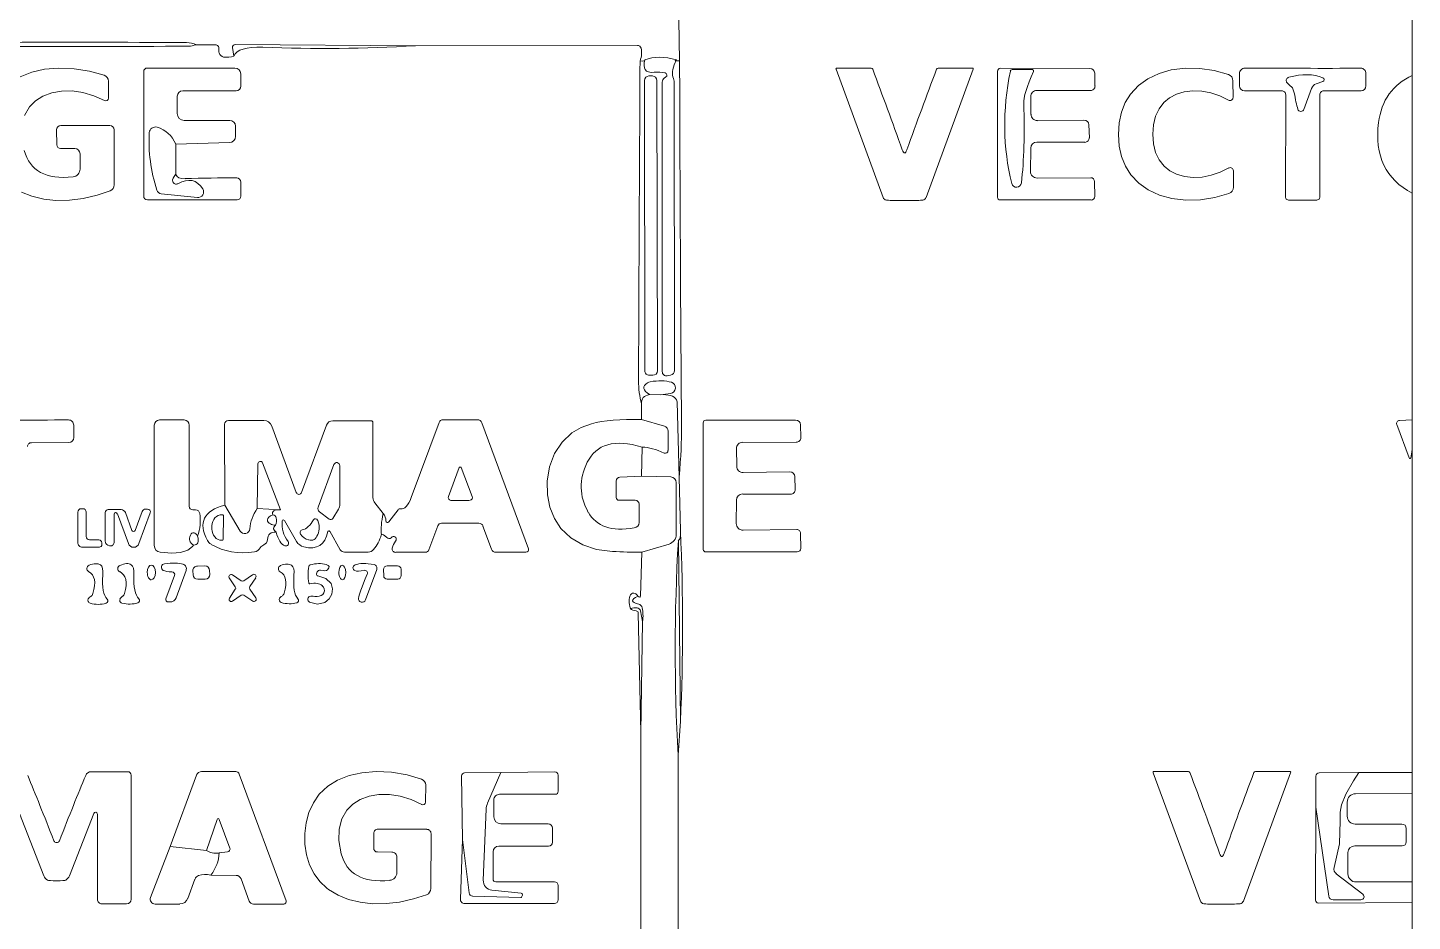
# Model space of a CAD drawing. Extents: x 0 to 650, y 0 to 488.
# Drawn here: x 410 to 650, y 143 to 298 of the extents above; entities that cross this region are included whole.
import ezdxf

# ---------------------------------------------------------------- set-up
doc = ezdxf.new("R2010")
doc.units = 0
doc.linetypes.add('Solid', pattern=[0])
doc.layers.add('Layer 1', color=7, linetype='Solid', lineweight=0)

msp = doc.modelspace()

# ---------------------------------------------------------------- linework, layer by layer
at = {"layer": 'Layer 1', "color": 7, "linetype": 'Solid', "lineweight": 0}
for p, q in [((650, 329.24), (650, 289.7)), ((650, 269.26), (650, 229.98)), ((650, 224.82), (650, 168.81)), ((650, 165.19), (650, 149.84)), ((650, 146.26), (650, 107.71))]:
    msp.add_line(p, q, dxfattribs=at)
at = {"layer": 'Layer 1', "color": 8, "linetype": 'Solid', "lineweight": 0}
for p, q in [((523, 292.23), (522.82, 302.97)), ((442.52, 295.02), (439.23, 295.02)), ((515.68, 294.9), (477.24, 294.83)), ((650, 289.7), (650, 269.26)), ((519.66, 234.32), (517.78, 234.36)), ((516.4, 232.74), (516.38, 230.03)), ((650, 229.98), (650, 224.82)), ((516.41, 220.2), (516.52, 225.25)), ((523.15, 210.7), (522.95, 220.01)), ((523.15, 177.72), (522.78, 209.05)), ((516.44, 207.01), (516.23, 199.37)), ((516.59, 195.01), (516.23, 196.83)), ((516.25, 175.77), (516.31, 125.47)), ((522.77, 127.4), (522.74, 171.82)), ((650, 168.81), (650, 165.19)), ((650, 149.84), (650, 146.26))]:
    msp.add_line(p, q, dxfattribs=at)
at = {"layer": 'Layer 1', "color": 250, "linetype": 'Solid', "lineweight": 0}
for p, q in [((445.5, 294.52), (445.74, 293.01)), ((477.24, 294.83), (445.97, 295.06)), ((628.21, 288.51), (628.66, 288.07)), ((628.66, 288.07), (629.22, 287.55)), ((633.33, 288.22), (634.48, 288.64)), ((629.22, 287.55), (629.55, 286.68)), ((631.21, 283.8), (632.55, 287.44)), ((522.95, 220.01), (522.56, 233.09)), ((516.25, 175.77), (516.59, 195.01))]:
    msp.add_line(p, q, dxfattribs=at)
at = {"layer": 'Layer 1', "color": 9, "linetype": 'Solid', "lineweight": 0}
for p, q in [((412.89, 290.76), (410.7, 290.26)), ((415.35, 290.97), (412.89, 290.76)), ((418.03, 290.86), (415.35, 290.97)), ((420.73, 290.42), (418.03, 290.86)), ((423.26, 289.71), (420.73, 290.42)), ((445.92, 290.97), (430.73, 290.97)), ((550.11, 290.76), (558.27, 268.54)), ((556.2, 290.96), (550.24, 290.96)), ((565.71, 268.54), (573.9, 290.75)), ((573.77, 290.95), (567.8, 290.95)), ((578.12, 290.44), (578.1, 268.55)), ((594.11, 290.91), (578.6, 290.92)), ((608.23, 290.63), (606.11, 290.02)), ((610.67, 290.94), (608.23, 290.63)), ((613.17, 290.9), (610.67, 290.94)), ((615.68, 290.53), (613.17, 290.9)), ((618.12, 289.86), (615.68, 290.53)), ((410.7, 290.26), (408.67, 289.44)), ((423.99, 285.74), (423.98, 288.71)), ((430.11, 290.35), (430.11, 268.75)), ((446.93, 287.84), (446.93, 289.97)), ((595, 287.87), (594.96, 290.08)), ((604.16, 289.1), (602.53, 287.93)), ((606.11, 290.02), (604.16, 289.1)), ((618.94, 285.89), (618.92, 288.72)), ((620.05, 290.06), (620.05, 287.88)), ((641.97, 287.86), (641.97, 290.04)), ((411.34, 285.3), (412.61, 286.11)), ((412.61, 286.11), (414.17, 286.69)), ((414.17, 286.69), (415.88, 286.98)), ((415.88, 286.98), (417.7, 286.99)), ((417.7, 286.99), (419.58, 286.71)), ((419.58, 286.71), (421.46, 286.15)), ((421.46, 286.15), (423.3, 285.32)), ((435.93, 283.06), (435.93, 286.07)), ((436.89, 287.04), (446.12, 287.04)), ((583.9, 282.94), (583.88, 286.01)), ((584.92, 287.07), (594.21, 287.07)), ((601.16, 286.44), (600.25, 284.97)), ((602.53, 287.93), (601.16, 286.44)), ((606.93, 284.99), (607.94, 285.82)), ((607.94, 285.82), (609.1, 286.43)), ((609.1, 286.43), (610.47, 286.84)), ((610.47, 286.84), (611.94, 287.01)), ((611.94, 287.01), (613.5, 286.95)), ((613.5, 286.95), (615.08, 286.65)), ((615.08, 286.65), (616.64, 286.14)), ((616.64, 286.14), (618.14, 285.41)), ((620.9, 287.03), (627.38, 287.02)), ((628.06, 286.33), (628.03, 268.54)), ((633.96, 268.54), (633.96, 286.33)), ((634.64, 287.01), (641.12, 287.01)), ((409.47, 282.74), (410.3, 284.22)), ((410.3, 284.22), (411.34, 285.3)), ((599.58, 283.29), (599.19, 281.48)), ((600.25, 284.97), (599.58, 283.29)), ((605.49, 282.61), (606.11, 283.92)), ((606.11, 283.92), (606.93, 284.99)), ((424.24, 281), (415.76, 280.98)), ((445.02, 281.88), (437.11, 281.88)), ((446.03, 279.13), (446.03, 280.88)), ((593.09, 281.95), (585.03, 281.84)), ((594.02, 278.89), (593.95, 281.14)), ((599.19, 281.48), (599.06, 279.46)), ((605.01, 279.48), (605.13, 281.15)), ((605.13, 281.15), (605.49, 282.61)), ((415.02, 280.23), (415.03, 277.66)), ((425, 270.71), (424.97, 280.29)), ((599.06, 279.46), (599.2, 277.44)), ((605.14, 277.8), (605.01, 279.48)), ((415.69, 277.01), (418.17, 277.01)), ((419.08, 276.11), (419.09, 273.45)), ((435.65, 272.51), (435.68, 277.75)), ((435.68, 277.75), (444.99, 278.05)), ((583.82, 273.04), (583.86, 277.07)), ((584.93, 278.13), (593.23, 278.09)), ((599.2, 277.44), (599.61, 275.63)), ((605.51, 276.35), (605.14, 277.8)), ((606.14, 275.04), (605.51, 276.35)), ((599.61, 275.63), (600.29, 273.94)), ((600.29, 273.94), (601.21, 272.48)), ((606.97, 273.98), (606.14, 275.04)), ((607.99, 273.16), (606.97, 273.98)), ((618.18, 273.64), (616.69, 272.9)), ((446.95, 268.75), (446.95, 271.21)), ((594.27, 271.95), (584.98, 271.88)), ((594.96, 268.71), (594.94, 271.3)), ((601.21, 272.48), (602.59, 271.01)), ((609.15, 272.56), (607.99, 273.16)), ((610.52, 272.15), (609.15, 272.56)), ((612, 271.99), (610.52, 272.15)), ((613.55, 272.07), (612, 271.99)), ((615.13, 272.38), (613.55, 272.07)), ((616.69, 272.9), (615.13, 272.38)), ((618.99, 270.33), (618.98, 273.17)), ((408.94, 269.44), (410.74, 268.73)), ((419.59, 268.35), (422.02, 268.9)), ((422.02, 268.9), (424.28, 269.65)), ((602.59, 271.01), (604.23, 269.84)), ((604.23, 269.84), (606.18, 268.94)), ((606.18, 268.94), (608.32, 268.35)), ((615.76, 268.5), (618.19, 269.19)), ((410.74, 268.73), (412.78, 268.25)), ((412.78, 268.25), (414.88, 268.03)), ((414.88, 268.03), (417.25, 268.06)), ((417.25, 268.06), (419.59, 268.35)), ((430.75, 268.11), (446.31, 268.11)), ((578.54, 268.11), (594.34, 268.09)), ((608.32, 268.35), (610.75, 268.06)), ((610.75, 268.06), (613.26, 268.11)), ((613.26, 268.11), (615.76, 268.5)), ((417.99, 226.88), (417.98, 229.07)), ((431.94, 229.04), (431.94, 208.19)), ((437.11, 229.95), (432.85, 229.95)), ((438, 214.98), (438, 229.06)), ((444.13, 229.2), (444.18, 215.18)), ((450.91, 229.87), (444.79, 229.87)), ((456.56, 217.37), (452.31, 228.9)), ((461.77, 229.04), (457.47, 217.37)), ((469.51, 229.81), (462.88, 229.81)), ((469.85, 216.48), (469.85, 229.47)), ((481.31, 229.53), (476.47, 216.51)), ((487.92, 229.99), (481.98, 229.99)), ((496.78, 207.6), (488.72, 229.43)), ((505.93, 228.64), (504.34, 227.7)), ((507.73, 229.3), (505.93, 228.64)), ((527.09, 229.43), (527.1, 207.51)), ((543.11, 229.94), (527.57, 229.92)), ((544, 226.89), (543.95, 229.1)), ((647.29, 229.15), (649.43, 223.36)), ((650, 229.98), (647.76, 229.86)), ((410.63, 226.01), (417.14, 226.02)), ((502.63, 226.09), (501.33, 224.11)), ((504.34, 227.7), (502.63, 226.09)), ((533.91, 226.07), (543.21, 226.09)), ((501.33, 224.11), (500.46, 221.83)), ((532.89, 221.93), (532.86, 225.01)), ((449.9, 222.35), (449.8, 214.58)), ((453.8, 214.36), (450.72, 222.5)), ((463.07, 222.2), (460.36, 214.84)), ((464.11, 215.31), (464.11, 222.02)), ((484.8, 221.73), (482.94, 216.67)), ((487.07, 216.69), (485.15, 221.73)), ((500.46, 221.83), (500.07, 219.31)), ((542.09, 220.96), (534.02, 220.83)), ((500.07, 219.31), (500.11, 216.96)), ((512, 216.52), (512, 219.35)), ((512.64, 220.02), (516.41, 220.2)), ((543.03, 217.89), (542.96, 220.14)), ((500.11, 216.96), (500.52, 214.82)), ((515.32, 216.02), (512.51, 216.02)), ((532.82, 212.01), (532.86, 216.05)), ((533.93, 217.11), (542.25, 217.09)), ((418.68, 213.98), (418.68, 208.69)), ((419.59, 214.56), (419.26, 214.56)), ((420.13, 209.77), (420.13, 214.01)), ((423.43, 213.88), (423.43, 208.94)), ((426.18, 214.41), (423.96, 214.41)), ((425.54, 213.69), (427.45, 208.51)), ((428.07, 210.81), (426.93, 213.88)), ((429.84, 214.06), (428.65, 210.81)), ((429.29, 208.51), (431.25, 213.83)), ((430.78, 214.51), (430.48, 214.51)), ((439.1, 214.36), (438.62, 214.36)), ((453.8, 214.36), (449.8, 214.58)), ((460.59, 214.03), (462.24, 212.75)), ((462.88, 212.87), (463.88, 214.49)), ((471.64, 213.75), (470.17, 215.57)), ((474.2, 214.37), (472.59, 212.28)), ((500.52, 214.82), (501.31, 212.84)), ((515.97, 212.19), (515.97, 215.37)), ((424.97, 208.7), (424.97, 213.59)), ((441.94, 211.61), (441.94, 211.03)), ((443.77, 213.52), (443.7, 213.52)), ((443.9, 209.25), (443.94, 213.35)), ((454.51, 212.51), (456.62, 208.86)), ((479.55, 207.44), (481.08, 211.6)), ((481.73, 212.05), (488.2, 212.05)), ((488.92, 211.55), (490.4, 207.55)), ((501.31, 212.84), (502.44, 211.12)), ((422.34, 209.17), (420.73, 209.17)), ((443.66, 209.08), (443.73, 209.08)), ((462.35, 210.64), (464.19, 207.45)), ((502.44, 211.12), (504.13, 209.51)), ((504.13, 209.51), (506.2, 208.29)), ((543.29, 210.94), (533.99, 210.86)), ((544, 207.69), (543.97, 210.29)), ((419.47, 207.9), (422.42, 207.9)), ((422.86, 208.34), (422.86, 208.65)), ((423.91, 208.25), (424.17, 208.15)), ((432.99, 207.02), (435, 206.87)), ((435, 206.87), (436.51, 206.96)), ((436.51, 206.96), (437.74, 207.35)), ((437.74, 207.35), (438.56, 207.99)), ((438.56, 207.99), (438.74, 208.24)), ((464.89, 207.05), (469.04, 207.05)), ((473.79, 207), (478.91, 207)), ((491.18, 207.01), (496.37, 207.01)), ((506.2, 208.29), (508.62, 207.49)), ((508.62, 207.49), (511.35, 207.14)), ((527.54, 207.07), (543.37, 207.07)), ((440.73, 204.64), (439.43, 204.62)), ((468.55, 198.74), (470.51, 204.05)), ((471.69, 204.03), (471.71, 202.93)), ((474.11, 204.66), (472.29, 204.64)), ((474.73, 202.97), (474.71, 204.07)), ((435.46, 202.96), (433.97, 198.92)), ((435.72, 199.13), (437.46, 203.86)), ((438.64, 203.8), (438.66, 203.1)), ((439.47, 202.32), (440.77, 202.34)), ((441.56, 203.16), (441.54, 203.86)), ((444.94, 202.55), (445.99, 201.03)), ((447.01, 202.07), (445.48, 203.1)), ((448.97, 203.12), (447.45, 202.07)), ((448.49, 201.05), (449.52, 202.58)), ((460.07, 203.29), (460.18, 203.59)), ((461.69, 202.49), (460.31, 202.9)), ((462.6, 201.59), (461.69, 202.49)), ((472.31, 202.34), (474.13, 202.36)), ((445.99, 200.59), (444.96, 199.06)), ((445.51, 198.52), (447.03, 199.57)), ((447.47, 199.57), (449, 198.54)), ((449.54, 199.09), (448.49, 200.61)), ((462.28, 198.91), (462.74, 199.75)), ((462.86, 200.69), (462.6, 201.59)), ((462.74, 199.75), (462.86, 200.69)), ((434.34, 198.39), (434.66, 198.39)), ((458.87, 198.35), (460.24, 198.01)), ((460.24, 198.01), (461.52, 198.29)), ((461.52, 198.29), (462.28, 198.91)), ((522.74, 171.82), (523.15, 177.72)), ((427.34, 168.96), (421.02, 168.96)), ((427.95, 146.85), (427.95, 168.36)), ((439.28, 168.39), (434.68, 155.97)), ((446.05, 168.99), (440.15, 168.99)), ((454.78, 146.6), (446.67, 168.56)), ((465.74, 168.31), (463.71, 167.51)), ((467.93, 168.79), (465.74, 168.31)), ((470.39, 168.99), (467.93, 168.79)), ((473.07, 168.86), (470.39, 168.99)), ((475.76, 168.4), (473.07, 168.86)), ((478.27, 167.68), (475.76, 168.4)), ((485.22, 168.23), (485.34, 157.21)), ((492.04, 168.83), (485.74, 168.76)), ((501.37, 168.93), (492.04, 168.83)), ((501.96, 165.57), (501.96, 168.34)), ((605.09, 168.78), (613.28, 146.54)), ((611.19, 168.98), (605.22, 168.98)), ((620.72, 146.54), (628.91, 168.78)), ((628.78, 168.98), (622.8, 168.98)), ((633.3, 168.2), (633.28, 162.83)), ((640.76, 168.83), (633.83, 168.74)), ((650, 168.81), (640.76, 168.83)), ((462.01, 166.44), (460.54, 165.05)), ((463.71, 167.51), (462.01, 166.44)), ((478.98, 163.7), (478.99, 166.66)), ((459.52, 163.59), (458.73, 161.86)), ((460.54, 165.05), (459.52, 163.59)), ((465.3, 162.29), (466.35, 163.35)), ((466.35, 163.35), (467.62, 164.16)), ((467.62, 164.16), (469.18, 164.72)), ((469.18, 164.72), (470.89, 165)), ((470.89, 165), (472.71, 164.99)), ((472.71, 164.99), (474.58, 164.7)), ((474.58, 164.7), (476.45, 164.13)), ((476.45, 164.13), (478.29, 163.29)), ((490.79, 161.14), (490.79, 164.04)), ((491.8, 165.05), (501.44, 165.05)), ((638.72, 163.68), (638.72, 161.26)), ((650, 165.19), (640.16, 165.13)), ((408.6, 161.72), (412.81, 150.9)), ((417.23, 150.9), (421.45, 161.72)), ((422.08, 161.6), (422.08, 146.83)), ((458.73, 161.86), (458.25, 160.1)), ((464, 159.01), (464.46, 160.81)), ((464.46, 160.81), (465.3, 162.29)), ((633.28, 162.83), (633.22, 146.69)), ((442.83, 160.69), (440.99, 155.31)), ((445.04, 155.73), (443.21, 160.7)), ((458.25, 160.1), (458.02, 158.25)), ((463.96, 157.02), (464, 159.01)), ((479.2, 158.97), (470.73, 159.01)), ((500.23, 159.93), (492.01, 159.93)), ((500.97, 156.73), (500.97, 159.19)), ((640.09, 159.89), (648.2, 159.89)), ((648.96, 159.13), (648.96, 156.81)), ((458.02, 158.25), (458.05, 156.37)), ((458.05, 156.37), (458.34, 154.52)), ((464.36, 154.74), (463.96, 157.02)), ((469.99, 158.27), (469.97, 155.7)), ((479.87, 148.69), (479.91, 158.25)), ((485.34, 157.21), (485, 146.87)), ((491.64, 156.07), (500.3, 156.07)), ((648.25, 156.1), (640.02, 156.1)), ((434.68, 155.97), (431.3, 147.15)), ((443.21, 154.87), (444.64, 155.06)), ((458.34, 154.52), (458.87, 152.83)), ((470.63, 155.04), (473.1, 155.03)), ((474, 154.12), (473.99, 151.46)), ((490.66, 150.36), (490.66, 155.09)), ((638.85, 154.93), (638.85, 151.24)), ((458.87, 152.83), (459.65, 151.26)), ((459.65, 151.26), (460.63, 149.93)), ((437.77, 147), (439, 150.34)), ((441.76, 151.04), (446.15, 150.98)), ((446.98, 150.39), (448.4, 146.53)), ((460.63, 149.93), (461.85, 148.77)), ((501.33, 149.86), (491.16, 149.86)), ((501.95, 146.74), (501.95, 149.24)), ((640.25, 149.84), (650, 149.84)), ((461.85, 148.77), (462.16, 148.53)), ((462.16, 148.53), (463.83, 147.54)), ((463.83, 147.54), (465.63, 146.81)), ((465.63, 146.81), (467.65, 146.32)), ((474.46, 146.36), (476.88, 146.9)), ((476.88, 146.9), (479.15, 147.63)), ((422.86, 146.04), (427.14, 146.04)), ((432.08, 146.02), (436.36, 146.02)), ((449.16, 146.01), (454.37, 146.01)), ((467.65, 146.32), (469.75, 146.08)), ((469.75, 146.08), (472.12, 146.09)), ((472.12, 146.09), (474.46, 146.36)), ((485.74, 146.11), (501.32, 146.11)), ((633.73, 146.18), (650, 146.26))]:
    msp.add_line(p, q, dxfattribs=at)
at = {"layer": 'Layer 1', "color": 251, "linetype": 'Solid', "lineweight": 0}
for p, q in [((584.15, 290.69), (580.62, 290.69)), ((433.15, 269.18), (439.42, 268.53)), ((446.84, 210.69), (444.18, 215.18)), ((489.72, 163.53), (492.04, 168.83)), ((639.83, 167.37), (640.76, 168.83)), ((638.45, 165.09), (639.83, 167.37)), ((637.51, 161.93), (637.73, 163.22)), ((637.73, 163.22), (638.45, 165.09)), ((488.96, 150.16), (489.47, 162.45)), ((633.28, 162.83), (635.53, 147.38)), ((637.48, 160.44), (637.51, 161.93)), ((637.37, 156.48), (637.48, 160.44)), ((485.34, 157.21), (486.52, 147.94)), ((636.46, 152.37), (637.37, 156.48)), ((440.99, 155.31), (434.68, 155.97)), ((641.42, 147.7), (636.83, 151.24)), ((487.13, 147.38), (495.46, 147.14)), ((495.55, 147.91), (490.46, 148.44)), ((495.57, 147.21), (495.74, 147.57)), ((636.26, 146.75), (641.1, 146.75))]:
    msp.add_line(p, q, dxfattribs=at)
at = {"layer": 'Layer 1', "color": 254, "linetype": 'Solid', "lineweight": 0}
for p, q in [((516.89, 288.81), (516.97, 238.47)), ((518.28, 289.59), (517.66, 289.59)), ((519.15, 238.47), (519.07, 288.81)), ((519.99, 238.34), (519.99, 288.52)), ((522.05, 288.5), (522.13, 238.53)), ((517.76, 237.69), (518.38, 237.69)), ((521.43, 237.71), (520.85, 237.61)), ((519.66, 234.32), (521.42, 234.55)), ((515.84, 196.45), (516.25, 175.77))]:
    msp.add_line(p, q, dxfattribs=at)
at = {"layer": 'Layer 1', "color": 47, "linetype": 'Solid', "lineweight": 0}
for p, q in [((520.38, 228.86), (516.38, 230.03)), ((520.99, 224.64), (520.99, 228.04)), ((521.46, 220.07), (516.41, 220.2)), ((522.41, 210.1), (522.41, 219.09)), ((516.44, 207.01), (521.17, 208.43))]:
    msp.add_line(p, q, dxfattribs=at)
at = {"layer": 'Layer 1', "color": 254, "linetype": 'Solid', "lineweight": 0}
for centre, start, end in [((517.67, 288.81), 90.1, 180.1), ((518.29, 288.81), 0.1, 90.1), ((517.75, 238.47), 180.1, 270.1), ((518.37, 238.47), 270.1, 360.1)]:
    msp.add_arc(centre, 0.78, start, end, dxfattribs=at)
at = {"layer": 'Layer 1', "color": 9, "linetype": 'Solid', "lineweight": 0}
for centre, radius, start, end in [((439.44, 203.82), 0.8, 91, 181), ((440.74, 203.84), 0.8, 1, 91), ((472.29, 204.04), 0.6, 90.6, 180.6), ((474.11, 204.06), 0.6, 0.6, 90.6), ((439.46, 203.12), 0.8, 181, 271), ((440.76, 203.14), 0.8, 271, 361), ((472.31, 202.94), 0.6, 180.6, 270.6), ((474.13, 202.96), 0.6, 270.6, 360.6)]:
    msp.add_arc(centre, radius, start, end, dxfattribs=at)
at = {"layer": 'Layer 1', "color": 59, "linetype": 'Solid', "lineweight": 0}
for centre, major_axis, ratio, start_param, end_param in [((399.98, 217.61), (460.28, 3.2), 0.168966, 1.488017, 1.629557), ((417.47, 261.37), (22.23, 33.39), 0.29101, 0.045662, 0.187201)]:
    msp.add_ellipse(centre, major_axis=major_axis, ratio=ratio, start_param=start_param, end_param=end_param, dxfattribs=at)
at = {"layer": 'Layer 1', "color": 252, "linetype": 'Solid', "lineweight": 0}
for centre, major_axis, ratio, start_param, end_param in [((394.26, 377.5), (463.92, -4.14), 0.178294, 4.666864, 4.808404), ((473.44, 319.77), (35.92, 24.83), 0.081375, 3.25879, 3.400329), ((309.47, 325.12), (129.93, -116.63), 0.058711, 6.222187, 6.380439)]:
    msp.add_ellipse(centre, major_axis=major_axis, ratio=ratio, start_param=start_param, end_param=end_param, dxfattribs=at)
at = {"layer": 'Layer 1', "color": 8, "linetype": 'Solid', "lineweight": 0}
for centre, major_axis, ratio, start_param, end_param in [((442.52, 294.39), (0.036, 0.628), 0.993491, 4.655494, 6.34008), ((454.1, 306.89), (10.64, 13.8), 0.195602, 2.841622, 2.983161), ((444.1, 293.81), (0.951, 0.044), 0.986011, 3.330117, 4.523864), ((434.9, 331.75), (10.73, -38.77), 0.308211, 6.150958, 6.292497), ((515.68, 294.25), (0.655, 0.077), 0.988528, 0.117765, 1.453031), ((446.58, 276.38), (69.74, 18.03), 0.206147, 6.140942, 6.282481), ((617.25, 109.3), (100.86, -182.79), 0.163768, 2.980708, 3.122248), ((518.92, 224.19), (2.89, 24.97), 0.098442, 3.028395, 3.169935), ((516.06, 199.37), (0.166, 0.021), 0.896946, 4.825143, 6.170431), ((510.07, 178.4), (6.32, 18.81), 0.38838, 0.100039, 0.241578), ((515.59, 196.7), (0.047, -0.66), 0.981749, 1.699437, 3.012952)]:
    msp.add_ellipse(centre, major_axis=major_axis, ratio=ratio, start_param=start_param, end_param=end_param, dxfattribs=at)
at = {"layer": 'Layer 1', "color": 250, "linetype": 'Solid', "lineweight": 0}
for centre, major_axis, ratio, start_param, end_param in [((445.97, 294.59), (0.473, 0.035), 0.992453, 1.497259, 3.21513), ((431.46, 316.25), (85.54, -23.93), 0.02995, 6.149822, 6.30509), ((626.31, 309.83), (104.09, 17.59), 0.011424, 3.06831, 3.261756), ((628.76, 288.77), (0.211, -0.575), 0.994639, 3.054559, 4.799423), ((537.02, 96.29), (97.96, 192.77), 0.173527, 0.014259, 0.155799), ((633.78, 286.99), (1.03, -0.82), 1, 2.593133, 3.457948), ((634.36, 288.96), (0.247, 0.24), 0.996503, 4.297021, 6.698554), ((638.81, 345.95), (7.25, 64.09), 0.106568, 2.763047, 2.904587), ((630.69, 284), (0.384, -0.404), 0.994399, 4.25859, 6.736985), ((670.32, 124.1), (153.68, -109.64), 0.079419, 3.063987, 3.205527), ((370.81, 120.46), (151.58, 113.09), 0.088336, 6.276844, 6.418384), ((521.76, 233.03), (0.38, 0.729), 0.96775, 5.256794, 5.73878), ((585.73, 246.91), (147.65, 37.85), 0.083517, 3.075275, 3.216814), ((453.44, 144.5), (14.83, -65.89), 0.074032, 3.099243, 3.240782), ((437.15, 168.29), (1.56, 42.11), 0.108208, 6.115503, 6.257043), ((462.27, 340.22), (60.54, -131.16), 0.050404, 6.278203, 6.419743)]:
    msp.add_ellipse(centre, major_axis=major_axis, ratio=ratio, start_param=start_param, end_param=end_param, dxfattribs=at)
at = {"layer": 'Layer 1', "color": 254, "linetype": 'Solid', "lineweight": 0}
for centre, major_axis, ratio, start_param, end_param in [((809.43, 102.75), (363.62, -190.42), 0.063979, 3.006788, 3.148328), ((464.99, 426.04), (187.28, 5.02), 0.702613, 4.617476, 4.759015), ((519.99, 258.5), (1.78, 392.07), 0.010247, 1.484807, 1.626347), ((586.66, 349.25), (69.57, 58.63), 0.102186, 2.988962, 3.130502), ((595.42, 360.12), (78.31, 69.52), 0.093317, 3.129014, 3.270554), ((657.49, 366.53), (135.51, 77.39), 0.101725, 2.979444, 3.120984), ((541.08, 259.37), (2.45, -450.64), 0.03983, 4.639189, 4.780729), ((509.6, 255.35), (11.16, 34.69), 0.363899, 0.019424, 0.160964), ((520.87, 288.53), (0.848, 0.249), 0.986625, 1.853351, 2.859038), ((523.5, 291.33), (3.41, 2.29), 0.008368, 2.567368, 2.708908), ((520.41, 289.74), (0.316, -0.224), 0.992983, 5.929381, 8.207786), ((521.09, 290.09), (0.86, -1.86), 0.226801, 0.456475, 1.114321), ((520.73, 238.34), (0.739, 0.06), 0.998464, 3.060905, 4.793076), ((521.3, 238.53), (0.065, -0.828), 0.99799, 0.077934, 1.492862), ((567.88, 249.67), (51.16, 17.97), 0.518965, 2.961236, 3.102775), ((744.19, 222.87), (227.39, -12.69), 0.052451, 3.068229, 3.237462), ((517.97, 235.21), (0.68, 1.24), 0.873067, 0.59957, 0.971227), ((465.02, 152.95), (57.97, 82.86), 0.214501, 0.071419, 0.212958), ((521.29, 235.54), (0.647, -0.757), 0.998297, 5.707579, 8.429588), ((480.36, -7.58), (42.26, 240.04), 0.032556, 5.965372, 6.106912), ((381.86, 206.15), (11.45, -233.41), 0.604866, 1.419067, 1.560606), ((530.88, 225.91), (16.18, 28.82), 0.2275, 3.102775, 3.244314), ((515.43, 196.45), (0.412, -0.016), 0.996889, 0.039392, 1.531405)]:
    msp.add_ellipse(centre, major_axis=major_axis, ratio=ratio, start_param=start_param, end_param=end_param, dxfattribs=at)
at = {"layer": 'Layer 1', "color": 9, "linetype": 'Solid', "lineweight": 0}
for centre, major_axis, ratio, start_param, end_param in [((430.73, 290.35), (0.62, 0), 1, 1.570796, 3.141593), ((445.92, 289.97), (1.01, 0), 0.990099, 0, 1.570796), ((550.24, 290.82), (0.028, -0.143), 0.972994, 2.951404, 4.902578), ((556.21, 290.68), (0.053, -0.277), 0.98261, 1.756216, 2.956173), ((556.65, 261.86), (35.22, -101.2), 0.090071, 1.687528, 1.829068), ((567.32, 261.86), (35.36, 101.16), 0.090071, 1.312525, 1.454064), ((567.8, 290.67), (0.053, 0.277), 0.98261, 0.18542, 1.385377), ((573.77, 290.8), (0.028, 0.143), 0.972994, 4.5222, 6.473374), ((578.6, 290.45), (0.482, 0.004), 0.9798, 1.560383, 3.152006), ((594.11, 290.07), (0.004, -0.843), 0.999927, 1.57682, 3.135569), ((620.95, 290.05), (0.897, -0.003), 0.998379, 1.568469, 3.14392), ((675.94, 296.92), (86.97, 3.31), 0.057538, 4.025776, 4.167315), ((586.1, 296.99), (86.97, -3.44), 0.057542, 5.257421, 5.398961), ((641.07, 290.04), (0.897, 0.002), 0.998379, 6.280858, 7.856309), ((422.91, 288.7), (1.06, -0.18), 0.996989, 0.167098, 1.403698), ((617.71, 288.72), (0.2, 1.19), 0.998555, 4.885985, 6.109589), ((1081.89, -56.67), (435.65, -343.48), 0.128043, 3.076822, 3.218362), ((423.52, 285.73), (0.455, -0.113), 0.995736, 4.466285, 6.529289), ((436.89, 286.07), (0, 0.97), 0.989691, 0, 1.570796), ((446.12, 287.84), (0.81, 0), 0.987654, 4.712389, 6.283185), ((584.92, 286.03), (0.01, -1.04), 0.999822, 3.13216, 4.721822), ((594.21, 287.86), (0.004, -0.793), 0.999922, 6.276936, 7.860231), ((618.4, 285.88), (0.137, 0.522), 0.990368, 2.877415, 4.976566), ((620.9, 287.88), (0.278, -0.803), 1, 4.377355, 5.948151), ((627.38, 286.34), (0.379, 0.565), 1, 5.301278, 6.872075), ((634.64, 286.33), (0.392, 0.556), 1, 0.614296, 2.185093), ((641.12, 287.86), (0.165, 0.834), 1, 3.336978, 4.907774), ((415.76, 280.24), (0.657, 0.341), 1, 1.095161, 2.665957), ((424.25, 280.28), (0.232, -0.682), 1, 1.246526, 2.817322), ((437.11, 283.06), (0.656, 0.981), 1, 2.160071, 3.730867), ((445.02, 280.88), (1.01, 0), 0.990099, 0, 1.570796), ((585.01, 282.95), (1.1, 0.01), 0.999878, 3.137089, 4.716893), ((593.1, 281.11), (0.854, 0.019), 0.988538, 0.01226, 1.558536), ((1448.05, 770.9), (802.47, 497.69), 0.101115, 3.059663, 3.201203), ((444.96, 279.13), (0.02, -1.08), 0.990884, 0.014418, 1.556378), ((593.23, 278.87), (0.009, -0.783), 0.999688, 6.270688, 7.866479), ((975.99, 871.36), (564.91, 597.65), 0.079694, 3.092261, 3.2338), ((415.69, 277.67), (0.083, -0.655), 1, 4.589637, 6.160433), ((418.17, 276.1), (0.381, 0.827), 1, 5.147379, 6.718175), ((564.68, 332.72), (2.66, 56.48), 0.05794, 3.00274, 3.144279), ((567.59, 332.71), (5.56, 56.48), 0.037209, 3.145231, 3.286771), ((584.93, 277.05), (0.01, 1.07), 0.990522, 0.004717, 1.56608), ((618.45, 273.17), (0.14, -0.521), 0.990368, 1.306619, 3.40577), ((417.72, 273.44), (1.36, 0.07), 0.987123, 4.761012, 6.234563), ((529.99, 349.76), (94.19, 77.49), 0.091999, 3.11685, 3.258389), ((417.87, 257.93), (67.72, 6.07), 0.186267, 1.122047, 1.263587), ((446.23, 271.21), (0.068, -0.717), 1, 1.476385, 3.047181), ((584.97, 273.04), (1.15, 0), 0.999963, 3.137282, 4.716699), ((594.27, 271.29), (0.472, -0.465), 1, 0.792181, 2.362977), ((423.87, 270.72), (0.21, -1.12), 0.989726, 0.185437, 1.38536), ((617.78, 270.33), (0.21, -1.19), 0.998555, 0.173596, 1.3972), ((430.75, 268.75), (0.453, -0.453), 1, 3.926991, 5.497787), ((446.31, 268.75), (0.453, 0.453), 1, 3.926991, 5.497787), ((558.95, 268.8), (0.074, -0.731), 0.992696, 4.971474, 6.0241), ((790.01, 274.85), (231.25, 6.75), 0.005032, 3.167105, 3.308644), ((333.98, 275.15), (231.23, -7.05), 0.005032, 6.116133, 6.257672), ((565.02, 268.8), (0.075, 0.73), 0.992696, 3.400678, 4.453303), ((578.54, 268.55), (0.432, 0.092), 1, 2.930177, 4.500974), ((594.34, 268.71), (0.442, 0.439), 1, 3.928684, 5.49948), ((628.48, 268.54), (0.03, 0.444), 0.997941, 1.63699, 3.075399), ((810.93, 273.07), (182.59, 4.95), 0.004797, 3.1707, 3.31224), ((451, 273.34), (182.65, -5.22), 0.004795, 6.11255, 6.254089), ((633.52, 268.54), (0.029, -0.444), 0.997941, 0.066194, 1.504603), ((361.91, 235.93), (87.25, -3.28), 0.057538, 5.257463, 5.399002), ((417.08, 229.06), (0.9, 0.004), 0.998379, 6.280858, 7.856309), ((432.85, 229.04), (0.643, 0.643), 1, 0.785398, 2.356194), ((437.11, 229.06), (0.89, 0), 1, 0, 1.570796), ((444.79, 229.2), (0, -0.67), 0.985075, 3.141593, 4.712389), ((450.91, 228.38), (1.47, 0.26), 0.994514, 0.177686, 1.39311), ((462.89, 228.64), (1.17, -0.2), 0.986325, 1.745167, 2.967222), ((469.51, 229.47), (0.24, 0.24), 1, 5.497787, 7.068583), ((481.99, 229.29), (0.707, -0.124), 0.979561, 1.74776, 2.964629), ((487.92, 229.15), (0.839, 0.144), 0.990522, 0.171505, 1.399292), ((731.95, 135.14), (228.54, -91.22), 0.114517, 2.845852, 2.987391), ((527.57, 229.44), (0.483, 0.005), 0.9798, 1.560383, 3.152006), ((543.11, 229.09), (0.005, -0.845), 0.999927, 1.57682, 3.135569), ((647.79, 229.33), (0.106, -0.521), 0.999176, 2.997747, 4.856234), ((410.64, 225.33), (0.482, -0.482), 1, 2.358154, 3.928951), ((417.13, 226.88), (0.025, -0.852), 1, 6.255754, 7.82655), ((994.33, -460.63), (485.5, -685.48), 0.078343, 3.042587, 3.184127), ((533.91, 225.03), (0.01, -1.05), 0.999822, 3.13216, 4.721822), ((543.21, 226.88), (0.005, -0.795), 0.999922, 6.276936, 7.860231), ((649.57, 223.41), (0.114, -0.104), 0.979785, 4.235233, 6.760341), ((639.91, 229.07), (6.62, -10.25), 0.752575, 0.59487, 0.736409), ((450.32, 222.35), (0.243, 0.349), 0.994426, 5.686837, 8.45033), ((463.57, 222.02), (0.44, 0.309), 0.995156, 5.673875, 8.463292), ((484.96, 221.72), (0.158, 0.003), 0.377288, 1.76287, 2.949519), ((483.73, 221.49), (1.26, 0.29), 0.039499, 0.175194, 0.316734), ((485.29, 221.49), (0.477, -0.221), 0.377123, 2.324091, 2.46563), ((484.99, 221.72), (0.158, -0.001), 0.377288, 0.192074, 1.378723), ((961.8, 240.16), (455.85, 22.17), 0.134469, 3.067232, 3.208771), ((534, 221.94), (1.11, 0.02), 0.999878, 3.137089, 4.716893), ((542.11, 220.11), (0.855, 0.021), 0.988538, 0.01226, 1.558536), ((512.67, 219.35), (0.671, 0.016), 0.998902, 1.594217, 3.118172), ((457.01, 217.54), (0.345, -0.343), 0.99591, 4.283961, 6.711613), ((471.31, 216.47), (1.32, -0.64), 0.992978, 3.589614, 4.264367), ((451.67, 451.34), (23.22, -236.81), 0.060215, 6.265368, 6.406907), ((483.4, 216.5), (0.114, 0.48), 0.994413, 1.453213, 3.259176), ((591.49, 220.18), (108.23, 4.15), 0.005993, 3.179588, 3.321127), ((378.57, 219.05), (108.18, -3), 0.005999, 6.103618, 6.245158), ((486.61, 216.52), (0.119, -0.479), 0.994413, 6.165602, 7.971564), ((512.51, 216.52), (0.51, 0), 0.980392, 3.141593, 4.712389), ((515.32, 215.37), (0.627, 0.17), 1, 6.0185, 7.589296), ((533.93, 216.04), (0, 1.08), 0.990522, 0.004717, 1.56608), ((542.25, 217.87), (0.01, -0.785), 0.999688, 6.270688, 7.866479), ((419.26, 213.98), (0.41, -0.41), 1, 2.356194, 3.926991), ((419.59, 214.01), (0, -0.55), 0.981818, 1.570796, 3.141593), ((423.96, 213.88), (0.076, -0.525), 1, 2.998453, 4.569249), ((425.26, 213.59), (0.241, -0.169), 0.998469, 0.960555, 3.751834), ((426.18, 213.61), (0.138, -0.788), 0.994289, 1.742903, 2.969486), ((430.47, 213.81), (0.128, 0.685), 0.975485, 0.180551, 1.390245), ((430.78, 214), (0.088, 0.503), 0.983669, 4.542764, 6.45281), ((438.62, 214.98), (0.438, -0.438), 1, 3.926991, 5.497787), ((439.1, 213.63), (0.739, 0.059), 0.98093, 0.08123, 1.489567), ((338.15, 216.74), (101.77, -4.6), 0.276488, 6.198499, 6.340038), ((1090.24, -44.48), (649.67, -257.19), 0.062106, 3.057886, 3.214749), ((461.03, 214.59), (0.348, 0.626), 0.996139, 1.726138, 2.986251), ((462.52, 215.29), (1.39, 0.8), 0.981886, 5.22561, 5.769964), ((434.06, 201.15), (37.93, 11.9), 0.248541, 6.220218, 6.361758), ((474.55, 214.08), (0.194, 0.429), 0.969534, 0.263832, 1.306964), ((893.24, 671.27), (384.81, 458.86), 0.092637, 3.106707, 3.248246), ((443.68, 211.59), (0.02, 1.93), 0.901554, 0, 1.570796), ((443.77, 213.35), (0.12, 0.12), 1, 5.48906, 7.059857), ((544.54, 190.16), (92.98, -22.59), 0.078804, 3.0192, 3.160739), ((503.54, 231.18), (51.96, 18.78), 0.103315, 3.104264, 3.245804), ((461.45, 226.75), (9.62, 14.68), 0.346214, 3.185784, 3.327323), ((410.99, 180.4), (41.99, 32.82), 0.10191, 6.237192, 6.378731), ((399.28, 224.29), (53.84, -12.11), 0.164531, 6.228415, 6.369955), ((593.93, 242.49), (139.72, 31.66), 0.182509, 3.081091, 3.222631), ((454.33, 212.41), (0.175, -0.115), 0.996931, 1.099443, 3.612946), ((425.72, 328.17), (31.9, -117.28), 0.136511, 6.280941, 6.422481), ((459.88, 212.43), (0.307, 0.266), 0.99662, 5.942875, 8.194292), ((361.76, 217.3), (98.75, -6.19), 0.178288, 6.224316, 6.365856), ((462.5, 213.1), (0.367, -0.248), 0.988024, 4.66648, 6.329094), ((472.37, 212.45), (0.129, -0.242), 0.996531, 4.290353, 6.705221), ((481.73, 211.35), (0.125, 0.685), 0.997688, 0.180601, 1.390195), ((488.2, 211.29), (0.758, 0.13), 0.983108, 0.172755, 1.398042), ((514.99, 212.19), (0.979, 0.076), 0.999857, 4.790071, 6.205503), ((533.98, 212.01), (1.16, 0.01), 0.999963, 3.137282, 4.716699), ((420.73, 209.77), (0.424, 0.424), 1, 2.356441, 3.927237), ((422.34, 208.65), (0.023, -0.52), 1, 1.527505, 3.098301), ((424.17, 208.94), (0.728, -0.133), 0.994501, 3.320975, 4.533006), ((428.36, 210.92), (0.307, 0.04), 1, 3.368518, 5.798195), ((442.65, 209.91), (0.03, 1.76), 0.970595, 2.079984, 2.632405), ((443.68, 211.01), (0.02, 1.93), 0.901554, 1.570796, 3.141593), ((443.73, 209.25), (0.17, 0.006), 1, 4.667384, 6.23818), ((450.53, 209.25), (1.03, 0.18), 0.98849, 4.923633, 6.071941), ((583.96, 63.6), (131.98, -146.62), 0.070159, 3.069019, 3.211993), ((509.55, 367.53), (54.92, 159.4), 0.0929, 2.997548, 3.139088), ((454.76, 208.58), (0.066, -0.471), 0.999034, 5.778501, 8.358666), ((458.35, 209.83), (1.97, 0.27), 0.981399, 3.520823, 4.333159), ((457.69, 210.41), (0.203, -0.434), 0.997498, 2.941735, 4.912247), ((490.84, 257.4), (32.89, 47.9), 0.206959, 3.068269, 3.209809), ((198.31, 625.15), (262.29, -416.96), 0.07021, 6.212261, 6.355147), ((400.78, 365.83), (58.7, -156.68), 0.075929, 6.225945, 6.367484), ((462.2, 210.55), (0.104, 0.141), 0.992113, 5.874441, 8.262726), ((419.89, 247.56), (50.21, -39.92), 0.311835, 6.2726, 6.414139), ((510.57, 114.27), (39.2, -95.8), 0.046448, 3.016389, 3.157929), ((472.61, 209.91), (0.368, -0.383), 0.986587, 4.705901, 6.289673), ((458.15, 194.69), (15.02, 15.01), 0.004692, 0.014094, 0.155633), ((473.4, 209.26), (0.493, -0.055), 0.996612, 5.681999, 8.455168), ((509.3, 197.39), (36.06, -10.58), 0.250475, 3.026598, 3.168137), ((543.3, 210.28), (0.466, -0.473), 1, 0.808718, 2.379515), ((419.47, 208.69), (0.789, 0.034), 1, 3.09862, 4.669417), ((422.42, 208.34), (0.311, -0.311), 1, 5.497787, 7.068583), ((424.37, 208.7), (0.588, -0.105), 0.98633, 4.538521, 6.457054), ((428.37, 208.85), (0, -0.981), 1, 5.06762, 7.498751), ((433.11, 208.19), (0.06, 1.18), 0.995965, 1.622986, 3.089403), ((527.13, 463.45), (83.28, 255.99), 0.197905, 3.099554, 3.241094), ((449.09, 208.52), (0.28, 1.42), 0.986553, 3.478614, 4.375368), ((470.52, 188.14), (20.02, -19.88), 0.194879, 3.052403, 3.193943), ((464.9, 207.85), (0.787, 0.206), 0.97895, 3.402461, 4.451521), ((469.02, 208.25), (1.15, -0.41), 0.979009, 5.060844, 5.93473), ((473.79, 207.61), (0.617, -0.058), 0.990909, 3.046856, 4.807125), ((478.9, 207.67), (0.676, -0.116), 0.973836, 4.886718, 6.108856), ((491.18, 207.84), (0.821, 0.146), 0.992367, 3.318941, 4.535041), ((496.37, 207.45), (0.431, 0.078), 0.999462, 4.533933, 6.461641), ((502.95, 216.03), (37.62, -3.67), 0.219107, 4.958928, 5.100467), ((527.54, 207.51), (0.442, 0.01), 1, 3.120288, 4.691084), ((543.37, 207.69), (0.019, 0.623), 1, 3.171486, 4.742282), ((420.85, 204.19), (0.451, 0.397), 0.999075, 1.21649, 3.495899), ((357.94, 108.27), (64.67, 96.55), 0.097975, 6.28306, 6.4246), ((358.15, 101.46), (64.44, 103.37), 0.075123, 6.13935, 6.28089), ((426.21, 204.18), (0.439, 0.408), 0.999075, 1.21649, 3.495899), ((366.17, 106.95), (61.78, 97.91), 0.097975, 6.28306, 6.4246), ((366.56, 100.17), (61.37, 104.69), 0.075123, 6.13935, 6.28089), ((431.43, 203.51), (0, 1.29), 0.542636, 0, 1.570796), ((431.43, 203.51), (0, 1.29), 0.542636, 4.712389, 6.283185), ((433.8, 204.41), (0.348, -0.513), 0.995248, 2.659741, 5.19424), ((332.84, 150.26), (105.07, 53.98), 0.093375, 0.097411, 0.23895), ((436.67, 204.15), (0.792, -0.267), 0.992983, 6.257908, 7.879259), ((454.03, 204.14), (0.443, 0.384), 0.999075, 1.21649, 3.495899), ((392, 111.1), (63.75, 93.65), 0.097975, 6.28306, 6.4246), ((392.15, 104.46), (63.58, 100.3), 0.075123, 6.13935, 6.28089), ((504.49, 212.07), (45.65, 10.98), 0.422396, 2.969542, 3.111081), ((459.06, 204.48), (0.016, -0.352), 0.973836, 3.38136, 4.472622), ((445.43, 126.25), (16.03, 78.71), 0.239802, 6.267482, 6.409022), ((361.08, 176.22), (101.16, 28.33), 0.051281, 6.195422, 6.367527), ((464.54, 203.51), (-0.04, 1.26), 0.47619, 0, 1.570796), ((464.54, 203.51), (-0.04, 1.26), 0.47619, 4.712389, 6.283185), ((466.92, 204.31), (0.389, 0.367), 0.998271, 1.169436, 3.542953), ((558.93, 120.27), (93.11, -83.93), 0.129142, 2.934361, 3.075901), ((469.92, 204.26), (0.167, 0.605), 0.999436, 4.63461, 6.360965), ((169.2, 0.77), (251.96, 202.39), 0.075153, 6.173132, 6.314671), ((544.8, 422.85), (120.68, 224.25), 0.073812, 2.977484, 3.119024), ((181.14, -5.23), (245.42, 208.4), 0.075153, 6.173132, 6.314671), ((543.7, 425.3), (114.08, 226.59), 0.073812, 2.977484, 3.119024), ((431.43, 203.51), (0, 1.29), 0.542636, 1.570796, 3.141593), ((431.43, 203.51), (0, 1.29), 0.542636, 3.141593, 4.712389), ((491.96, 227.63), (58.76, 23.45), 0.087129, 3.21502, 3.356559), ((434.99, 203.13), (0.492, -0.088), 0.992771, 6.104623, 8.032544), ((445.26, 202.77), (0.134, -0.366), 1, 2.200416, 4.966342), ((447.23, 202.39), (0.016, -0.39), 1, 5.650478, 6.845608), ((449.19, 202.8), (0.227, 0.317), 1, 4.742292, 7.508218), ((207.21, 7.69), (247.12, 195.46), 0.075153, 6.173132, 6.314671), ((576.47, 416.4), (119.29, 217.73), 0.073812, 2.977484, 3.119024), ((458.89, 201.71), (0.172, 0.033), 0.989638, 3.114834, 4.739148), ((396.32, 109.83), (64.64, 91.46), 0.122955, 6.272906, 6.414445), ((460.34, 203.19), (0.067, 0.283), 0.996665, 1.446824, 3.265565), ((460.66, 203.42), (0.489, -0.142), 0.988307, 1.630566, 3.081823), ((397.69, 255.69), (64.3, -51.68), 0.069984, 6.136462, 6.278001), ((464.54, 203.51), (-0.04, 1.26), 0.47619, 1.570796, 3.141593), ((464.54, 203.51), (-0.04, 1.26), 0.47619, 3.141593, 4.712389), ((528.2, 250.61), (61.77, 46.58), 0.085565, 3.191346, 3.332886), ((601.43, 483.71), (134.07, 284.82), 0.009142, 2.971167, 3.112706), ((468.42, 203.4), (0.039, 0.479), 0.994306, 4.404524, 6.591051), ((441.63, 196.17), (21.21, -2.56), 0.154903, 2.932201, 3.073741), ((411.19, 227.47), (9.73, -28.13), 0.11559, 0.015179, 0.156719), ((447.12, 196.76), (21.19, -1.98), 0.154903, 2.932201, 3.073741), ((415.96, 227.1), (10.46, -27.75), 0.11559, 0.015179, 0.156719), ((445.67, 200.81), (0.003, 0.39), 1, 4.130741, 5.325871), ((447.25, 199.25), (0.387, 0.045), 1, 0.864133, 2.059263), ((448.81, 200.83), (0.366, 0.135), 1, 2.197175, 3.392304), ((474.23, 196.17), (20.65, -2.65), 0.154903, 2.932201, 3.073741), ((444.79, 226.91), (9.28, -27.49), 0.11559, 0.015179, 0.156719), ((459.1, 198.85), (0.451, 0.306), 0.997598, 1.021748, 3.690641), ((524.31, 190.41), (65.33, -8.95), 0.011226, 2.949744, 3.091283), ((460.33, 200.39), (1.03, 0.41), 0.940162, 4.238601, 6.756973), ((601.04, 142.71), (86.43, -57.1), 0.136054, 3.158019, 3.299559), ((515.03, 199.34), (0.539, -0.262), 0.992104, 1.582244, 3.130145), ((502.59, 182.73), (12.87, 17.04), 0.223351, 6.18603, 6.32757), ((420.96, 198.7), (0.488, -0.2), 0.996276, 3.026594, 4.827387), ((413.25, 276.78), (9.61, -78.77), 0.244826, 6.179862, 6.321401), ((423.48, 198.57), (0.365, 0.21), 0.997653, 4.458992, 6.536582), ((426.47, 198.71), (0.491, -0.186), 0.996276, 3.026594, 4.827387), ((416.67, 276.26), (11.71, -78.18), 0.244826, 6.179862, 6.321401), ((428.98, 198.65), (0.358, 0.219), 0.997653, 4.458992, 6.536582), ((434.34, 198.79), (0.068, 0.39), 0.994289, 1.39869, 3.313699), ((434.67, 199.54), (0.21, 1.13), 0.98487, 3.322438, 4.531544), ((445.29, 198.84), (0.194, -0.338), 1, 3.601867, 6.367793), ((449.22, 198.87), (0.345, 0.182), 1, 3.634954, 6.40088), ((454.1, 198.79), (0.474, -0.198), 0.996276, 3.026594, 4.827387), ((447.16, 274.97), (8.79, -76.86), 0.244826, 6.179862, 6.321401), ((456.55, 198.64), (0.358, 0.202), 0.997653, 4.458992, 6.536582), ((467.96, 198.96), (0.324, -0.537), 0.999778, 4.037957, 6.957617), ((467.41, -14.38), (63.68, -194.73), 0.030384, 2.636456, 2.777995), ((362.54, -14.35), (63.79, 194.7), 0.030384, 0.363598, 0.505137), ((421.02, 167.91), (0.21, 1.03), 0.994084, 0.196846, 1.37395), ((427.34, 168.36), (0.61, 0), 0.983607, 6.283185, 7.853982), ((440.15, 168.06), (0.171, 0.919), 0.995712, 0.183027, 1.38777), ((446.05, 168.33), (0.652, 0.117), 0.997223, 0.178109, 1.392687), ((485.75, 168.24), (0.53, 0.01), 0.981139, 1.570615, 3.141774), ((501.38, 168.34), (0.005, -0.59), 0.983472, 1.562324, 3.150065), ((605.22, 168.84), (0.028, -0.143), 0.972994, 2.951404, 4.902578), ((611.19, 168.7), (0.053, -0.277), 0.98261, 1.756216, 2.956173), ((611.66, 139.85), (35.35, -101.3), 0.090071, 1.687528, 1.829068), ((622.34, 139.85), (35.32, 101.31), 0.090071, 1.312525, 1.454064), ((622.8, 168.7), (0.053, 0.277), 0.98261, 0.18542, 1.385377), ((628.78, 168.84), (0.028, 0.143), 0.972994, 4.5222, 6.473374), ((633.84, 168.2), (0.54, 0.005), 0.999822, 1.580229, 3.13216), ((477.92, 166.67), (1.05, -0.18), 0.996989, 0.167098, 1.403698), ((478.51, 163.7), (0.453, -0.116), 0.995736, 4.466285, 6.529289), ((491.8, 164.04), (0.714, -0.714), 1, 2.356194, 3.926991), ((501.44, 165.57), (0.52, 0), 1, 4.712389, 6.283185), ((640.17, 163.68), (1.45, 0.01), 0.999976, 1.574268, 3.13812), ((421.75, 161.6), (0.27, 0.184), 0.999582, 5.686412, 8.450755), ((443.02, 160.63), (0.14, 0.146), 0.992409, 5.839088, 8.298079), ((492.01, 161.14), (1.22, 0), 0.991803, 3.141593, 4.712389), ((640.09, 161.26), (0.36, -1.32), 1, 4.447651, 6.018447), ((470.72, 158.27), (0.739, -0.001), 1, 1.567902, 3.138699), ((479.19, 158.25), (0.101, -0.712), 1, 1.426284, 2.997081), ((500.23, 159.19), (0.523, 0.523), 1, 5.497787, 7.068583), ((648.2, 159.13), (0.537, -0.537), 1, 0.785398, 2.356194), ((439.32, 185.72), (24.64, 28.93), 0.101977, 3.086651, 3.22819), ((390.74, 185.73), (24.63, -28.94), 0.101977, 6.196588, 6.338127), ((491.64, 155.09), (0.487, 0.85), 1, 0.520539, 2.091335), ((500.3, 156.73), (0.67, 0), 0.985075, 4.712389, 6.283185), ((640.02, 154.93), (0.04, 1.17), 1, 0.030454, 1.60125), ((648.25, 156.81), (0.502, 0.502), 1, 3.926701, 5.497497), ((493.84, 226.73), (52.93, 71.37), 0.163257, 3.148016, 3.289556), ((444.58, 155.56), (0.121, -0.485), 0.992594, 6.168894, 7.968273), ((1034.53, 744.46), (568.53, 592.68), 0.079694, 3.092261, 3.2338), ((470.63, 155.7), (0.226, 0.619), 1, 1.915972, 3.486768), ((473.09, 154.12), (0.708, -0.57), 1, 0.673487, 2.244284), ((611.43, 210.79), (5.54, -56.55), 0.037209, 6.138007, 6.279547), ((614.34, 210.79), (2.63, -56.55), 0.05794, 6.280499, 6.422038), ((459.6, 92.29), (19.94, -58.67), 0.233985, 3.002282, 3.143822), ((472.63, 151.47), (1.36, 0.06), 0.987123, 4.761012, 6.234563), ((640.25, 151.24), (0.46, -1.32), 1, 4.376631, 5.947427), ((414.16, 151.41), (1.44, -0.12), 0.992383, 3.589191, 4.264791), ((523.83, 164.32), (110.46, 14.08), 0.021948, 3.170175, 3.311714), ((306.22, 164.38), (110.45, -14.14), 0.021948, 6.113064, 6.254603), ((415.88, 151.41), (1.44, 0.12), 0.992383, 5.159987, 5.835587), ((439.93, 149.98), (0.03, 1.01), 0.982953, 0.33457, 1.236226), ((446.13, 150.09), (0.887, 0.147), 0.994421, 0.181754, 1.389042), ((491.16, 150.36), (0.354, -0.354), 1, 3.926991, 5.497787), ((501.33, 149.24), (0.62, 0), 1, 0, 1.570796), ((422.86, 146.83), (0, 0.79), 0.987342, 1.570796, 3.141593), ((427.14, 146.85), (0.573, -0.573), 1, 5.497787, 7.068583), ((432.08, 146.85), (0.82, -0.153), 0.993529, 2.955937, 4.898045), ((436.36, 147.52), (1.48, -0.26), 0.993945, 4.888408, 6.107166), ((449.16, 146.82), (0.802, 0.148), 0.994521, 3.325177, 4.528805), ((454.37, 146.45), (0.431, 0.078), 0.999462, 4.533933, 6.461641), ((478.75, 148.7), (0.2, -1.12), 0.989726, 0.185437, 1.38536), ((485.74, 146.84), (0.74, -0.014), 0.987772, 3.121868, 4.732114), ((501.32, 146.74), (0.445, -0.445), 1, 5.497787, 7.068583), ((613.96, 146.8), (0.074, -0.731), 0.992696, 4.971474, 6.0241), ((620.04, 146.8), (0.074, 0.731), 0.992696, 3.400678, 4.453303), ((633.72, 146.68), (0.499, 0.032), 1, 3.058637, 4.66789), ((845.29, 153.03), (231.52, 6.94), 0.005032, 3.167106, 3.308645), ((388.7, 152.98), (231.53, -6.88), 0.005032, 6.116134, 6.257673)]:
    msp.add_ellipse(centre, major_axis=major_axis, ratio=ratio, start_param=start_param, end_param=end_param, dxfattribs=at)
at = {"layer": 'Layer 1', "color": 251, "linetype": 'Solid', "lineweight": 0}
for centre, major_axis, ratio, start_param, end_param in [((1017.25, 371.24), (436.87, 99.48), 0.301718, 3.006262, 3.147801), ((580.62, 290.39), (0.306, -0.031), 0.9802, 1.673474, 3.038915), ((584.15, 290.48), (0.046, 0.206), 0.996471, 4.494077, 6.501498), ((763.59, 494.53), (180.48, 210.99), 0.06124, 2.933261, 3.0748), ((492.9, 470.93), (81.64, -215.94), 0.173448, 0.327881, 0.469421), ((623.78, 261.84), (192.63, -18.85), 0.359777, 3.154824, 3.296364), ((432.13, 279.7), (1.04, -0.18), 0.99378, 1.462379, 3.25001), ((316.64, 112.07), (117.24, 167.95), 0.150803, 6.193039, 6.334579), ((518.99, 275.87), (83.86, 4.39), 0.10227, 3.024987, 3.166526), ((435.74, 271.44), (0.226, -0.547), 0.999297, 4.620898, 6.374676), ((305.84, -120.57), (132.94, 391.94), 0.075055, 6.221454, 6.362994), ((433.22, 270.03), (0.092, -0.852), 0.993464, 4.906021, 6.089553), ((439.52, 269.5), (0.219, -0.948), 0.996376, 5.955189, 8.181978), ((581.4, 271.15), (0.643, -0.564), 0.999451, 4.104025, 6.891549), ((552.63, 192.93), (104.04, -18.85), 0.246046, 3.026982, 3.168522), ((593.29, 125.08), (140.77, -88.97), 0.054239, 3.036581, 3.197828), ((539.13, 265.62), (66.75, 58.27), 0.210759, 2.85345, 2.994989), ((574.88, 228.99), (122.25, 17.94), 0.062486, 3.061457, 3.218027), ((447.61, 211.14), (0.759, -0.47), 0.999456, 4.227816, 6.767758), ((492.42, 162.45), (2.5, 1.63), 0.961497, 2.165692, 2.546697), ((328.06, 191.76), (114.8, -38.66), 0.238904, 6.203555, 6.345094), ((637.48, 152.07), (0.943, -0.479), 0.99751, 3.329225, 4.524757), ((490.62, 150.1), (0.11, 1.66), 0.997481, 1.599627, 3.112762), ((487.15, 148.02), (0.03, -0.643), 0.992277, 4.795352, 6.200222), ((495.46, 147.26), (0.119, -0.023), 0.947862, 4.914576, 6.080999), ((495.53, 147.67), (0.064, 0.229), 0.990491, 4.53107, 6.464505), ((636.26, 147.48), (0.736, 0.052), 0.994312, 3.21254, 4.641442), ((641.1, 147.28), (0.235, -0.476), 0.995629, 5.826618, 8.310549)]:
    msp.add_ellipse(centre, major_axis=major_axis, ratio=ratio, start_param=start_param, end_param=end_param, dxfattribs=at)
at = {"layer": 'Layer 1', "color": 47, "linetype": 'Solid', "lineweight": 0}
for centre, major_axis, ratio, start_param, end_param in [((520.16, 228.03), (0.113, 0.849), 0.973255, 4.848238, 6.147337), ((566.19, 139.16), (52.37, -85.49), 0.19551, 2.866103, 3.007643), ((520.52, 224.64), (0.094, 0.458), 0.996539, 2.93822, 4.915761), ((521.43, 219.09), (0.981, -0.015), 0.999502, 0.015784, 1.555012), ((520.66, 210.1), (1.73, 0.26), 0.994421, 4.861069, 6.134505)]:
    msp.add_ellipse(centre, major_axis=major_axis, ratio=ratio, start_param=start_param, end_param=end_param, dxfattribs=at)
at = {"layer": 'Layer 1', "color": 87, "linetype": 'Solid', "lineweight": 0}
for centre, major_axis, ratio, start_param, end_param in [((733.7, 193.42), (7.56, 263.2), 0.802933, 1.534462, 1.676001), ((737.92, 222.09), (223.07, 23.48), 0.033263, 3.047156, 3.236153), ((515.73, 197.22), (0.007, 0.815), 0.983472, 4.945265, 6.050309), ((476.75, 183.27), (39.49, 15.05), 0.381674, 6.082106, 6.223645)]:
    msp.add_ellipse(centre, major_axis=major_axis, ratio=ratio, start_param=start_param, end_param=end_param, dxfattribs=at)

doc.saveas('drawing.dxf')
